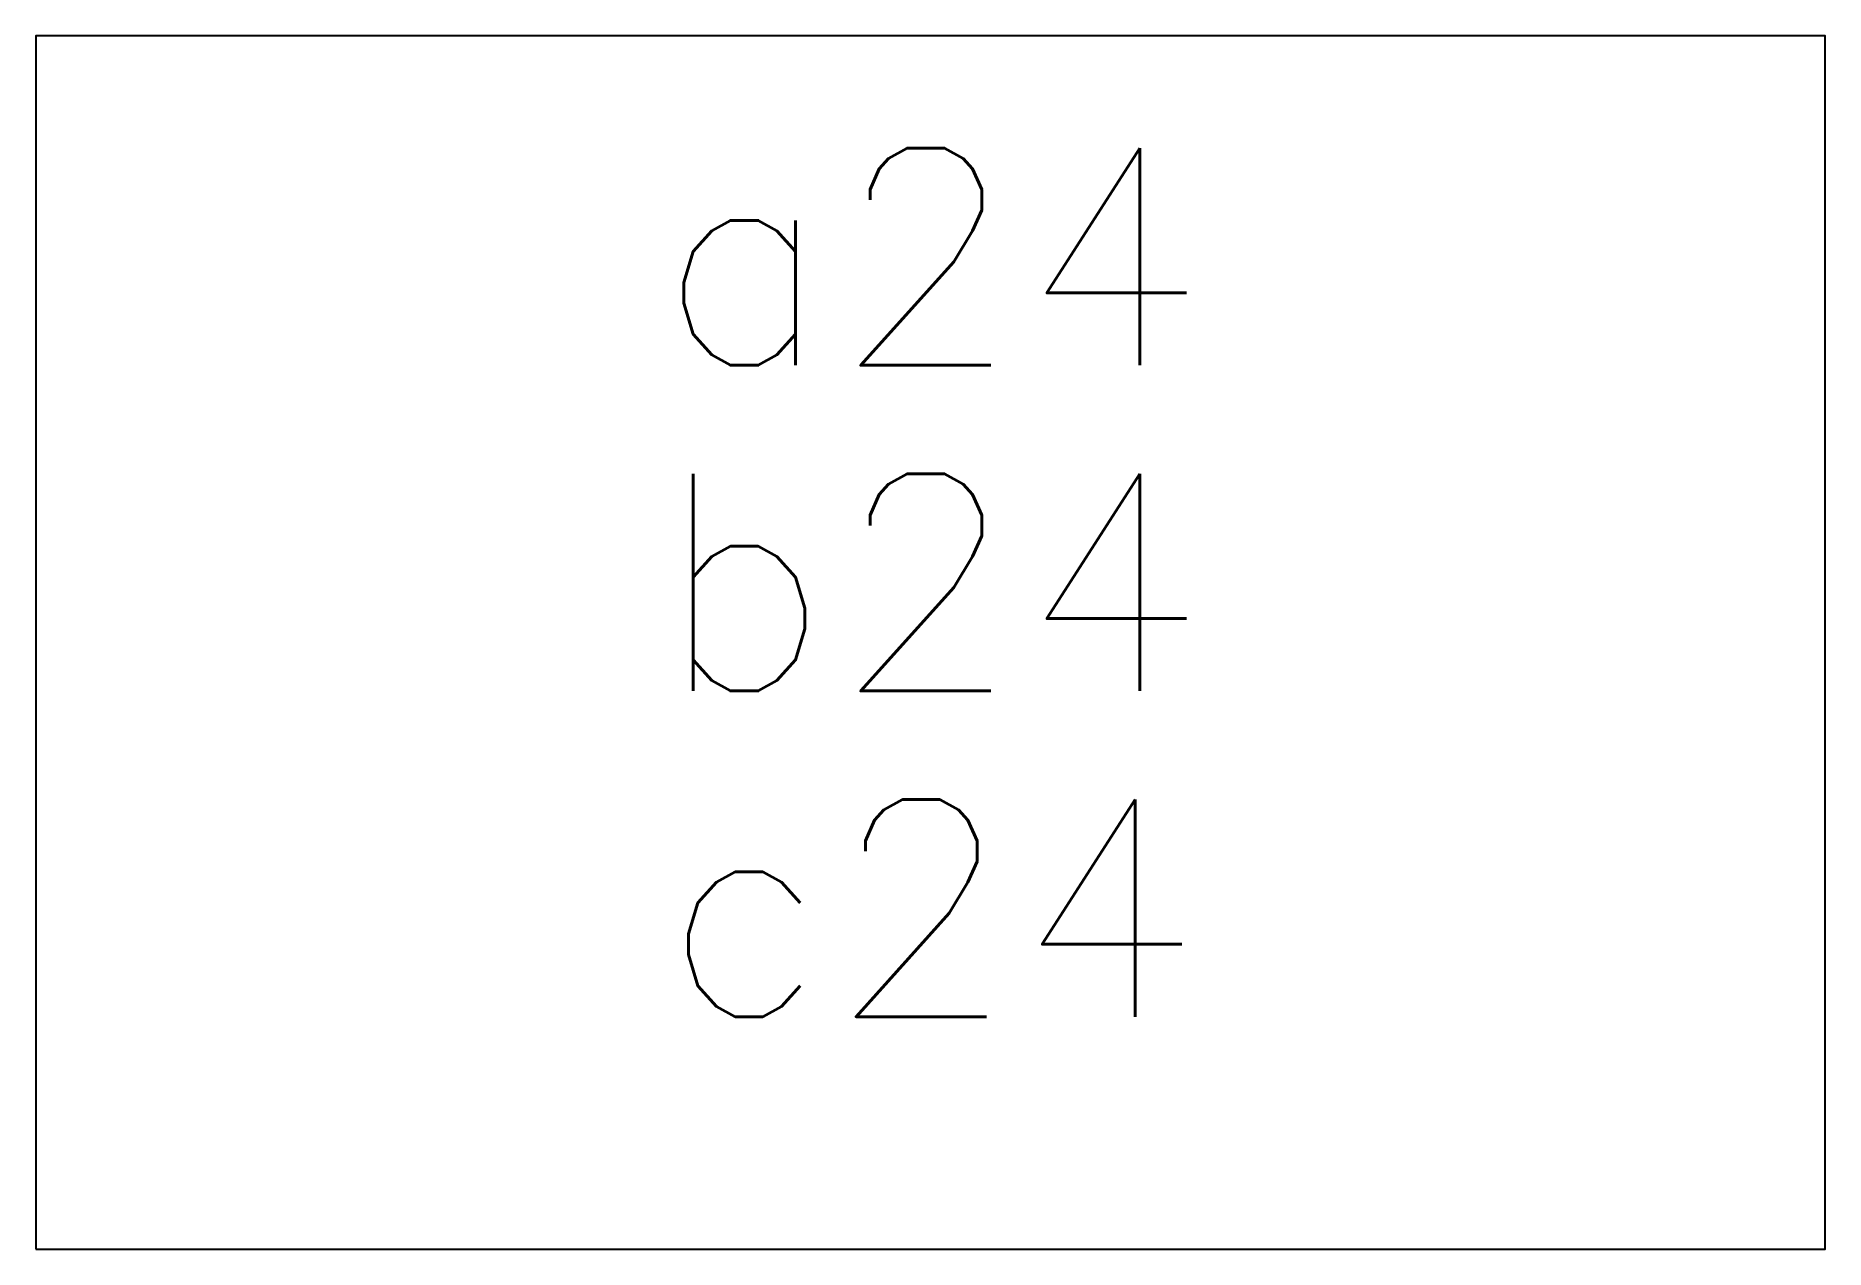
# Model space of a CAD drawing. Header units: millimetres. Extents: x -4.12 to 4.12, y -3.07 to 2.52.
import ezdxf
from ezdxf.enums import TextEntityAlignment as Align

# ---------------------------------------------------------------- set-up
doc = ezdxf.new("R2010")
doc.units = ezdxf.units.MM
doc.styles.get("Standard").update_dxf_attribs({"font": 'simplex.shx', "height": 1})

# ---------------------------------------------------------------- blocks, each defined once
blk = doc.blocks.new('MyBlock')
blk.add_lwpolyline([(-4.12, -3.0707), (4.12, -3.0707), (4.12, 2.5172), (-4.12, 2.5172)], close=True)
for tag, p in [('TAG1', (0, 1.5)), ('TAG2', (0, 0)), ('TAG3', (0, -1.5))]:
    blk.add_attdef(tag, text='', height=1).set_placement(p, align=Align.MIDDLE_CENTER)

msp = doc.modelspace()

# ---------------------------------------------------------------- block references
msp.add_blockref('MyBlock', (0, 0)).add_auto_attribs({'TAG1': 'a24', 'TAG2': 'b24', 'TAG3': 'c24'})

doc.saveas('drawing.dxf')
